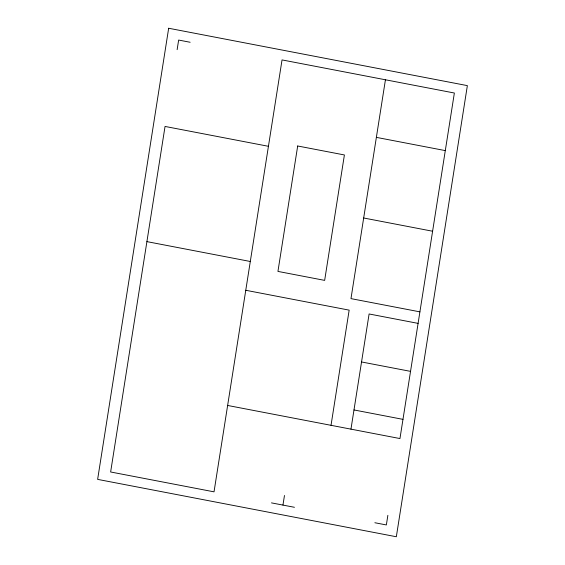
<?xml version="1.0" encoding="UTF-8"?>
<svg xmlns="http://www.w3.org/2000/svg" width="565" height="565" viewBox="0 0 565 565"><rect width="100%" height="100%" fill="white"/><g stroke="black" fill="none" stroke-linecap="round" stroke-linejoin="round"><path stroke-width="0.85" d="M177.135 49.656L178.646 40.059L190.137 42.262M282.959 505.082L284.47 495.484M331.026 425.318L349.163 310.136L245.768 290.276M385.436 79.778L350.978 298.624L419.908 311.859M350.964 429.146L369.1 313.971L418.093 323.378M387.865 515.344L386.354 524.942L374.863 522.738M376.368 137.366L445.298 150.608M268.439 146.3L165.044 126.44L110.634 471.98L214.029 491.84L282.041 59.918L454.366 93.02L399.956 438.56L227.631 405.458M363.669 217.991L432.606 231.233M146.907 241.622L250.302 261.482M361.544 361.96L410.536 371.367M353.987 409.95L402.979 419.364M271.468 502.878L294.45 507.292M168.667 28.25L97.632 479.374L396.333 536.75L467.368 85.626L168.667 28.25M297.684 145.989L277.938 271.405L324.656 280.381L344.403 154.958L297.684 145.989"/></g></svg>
